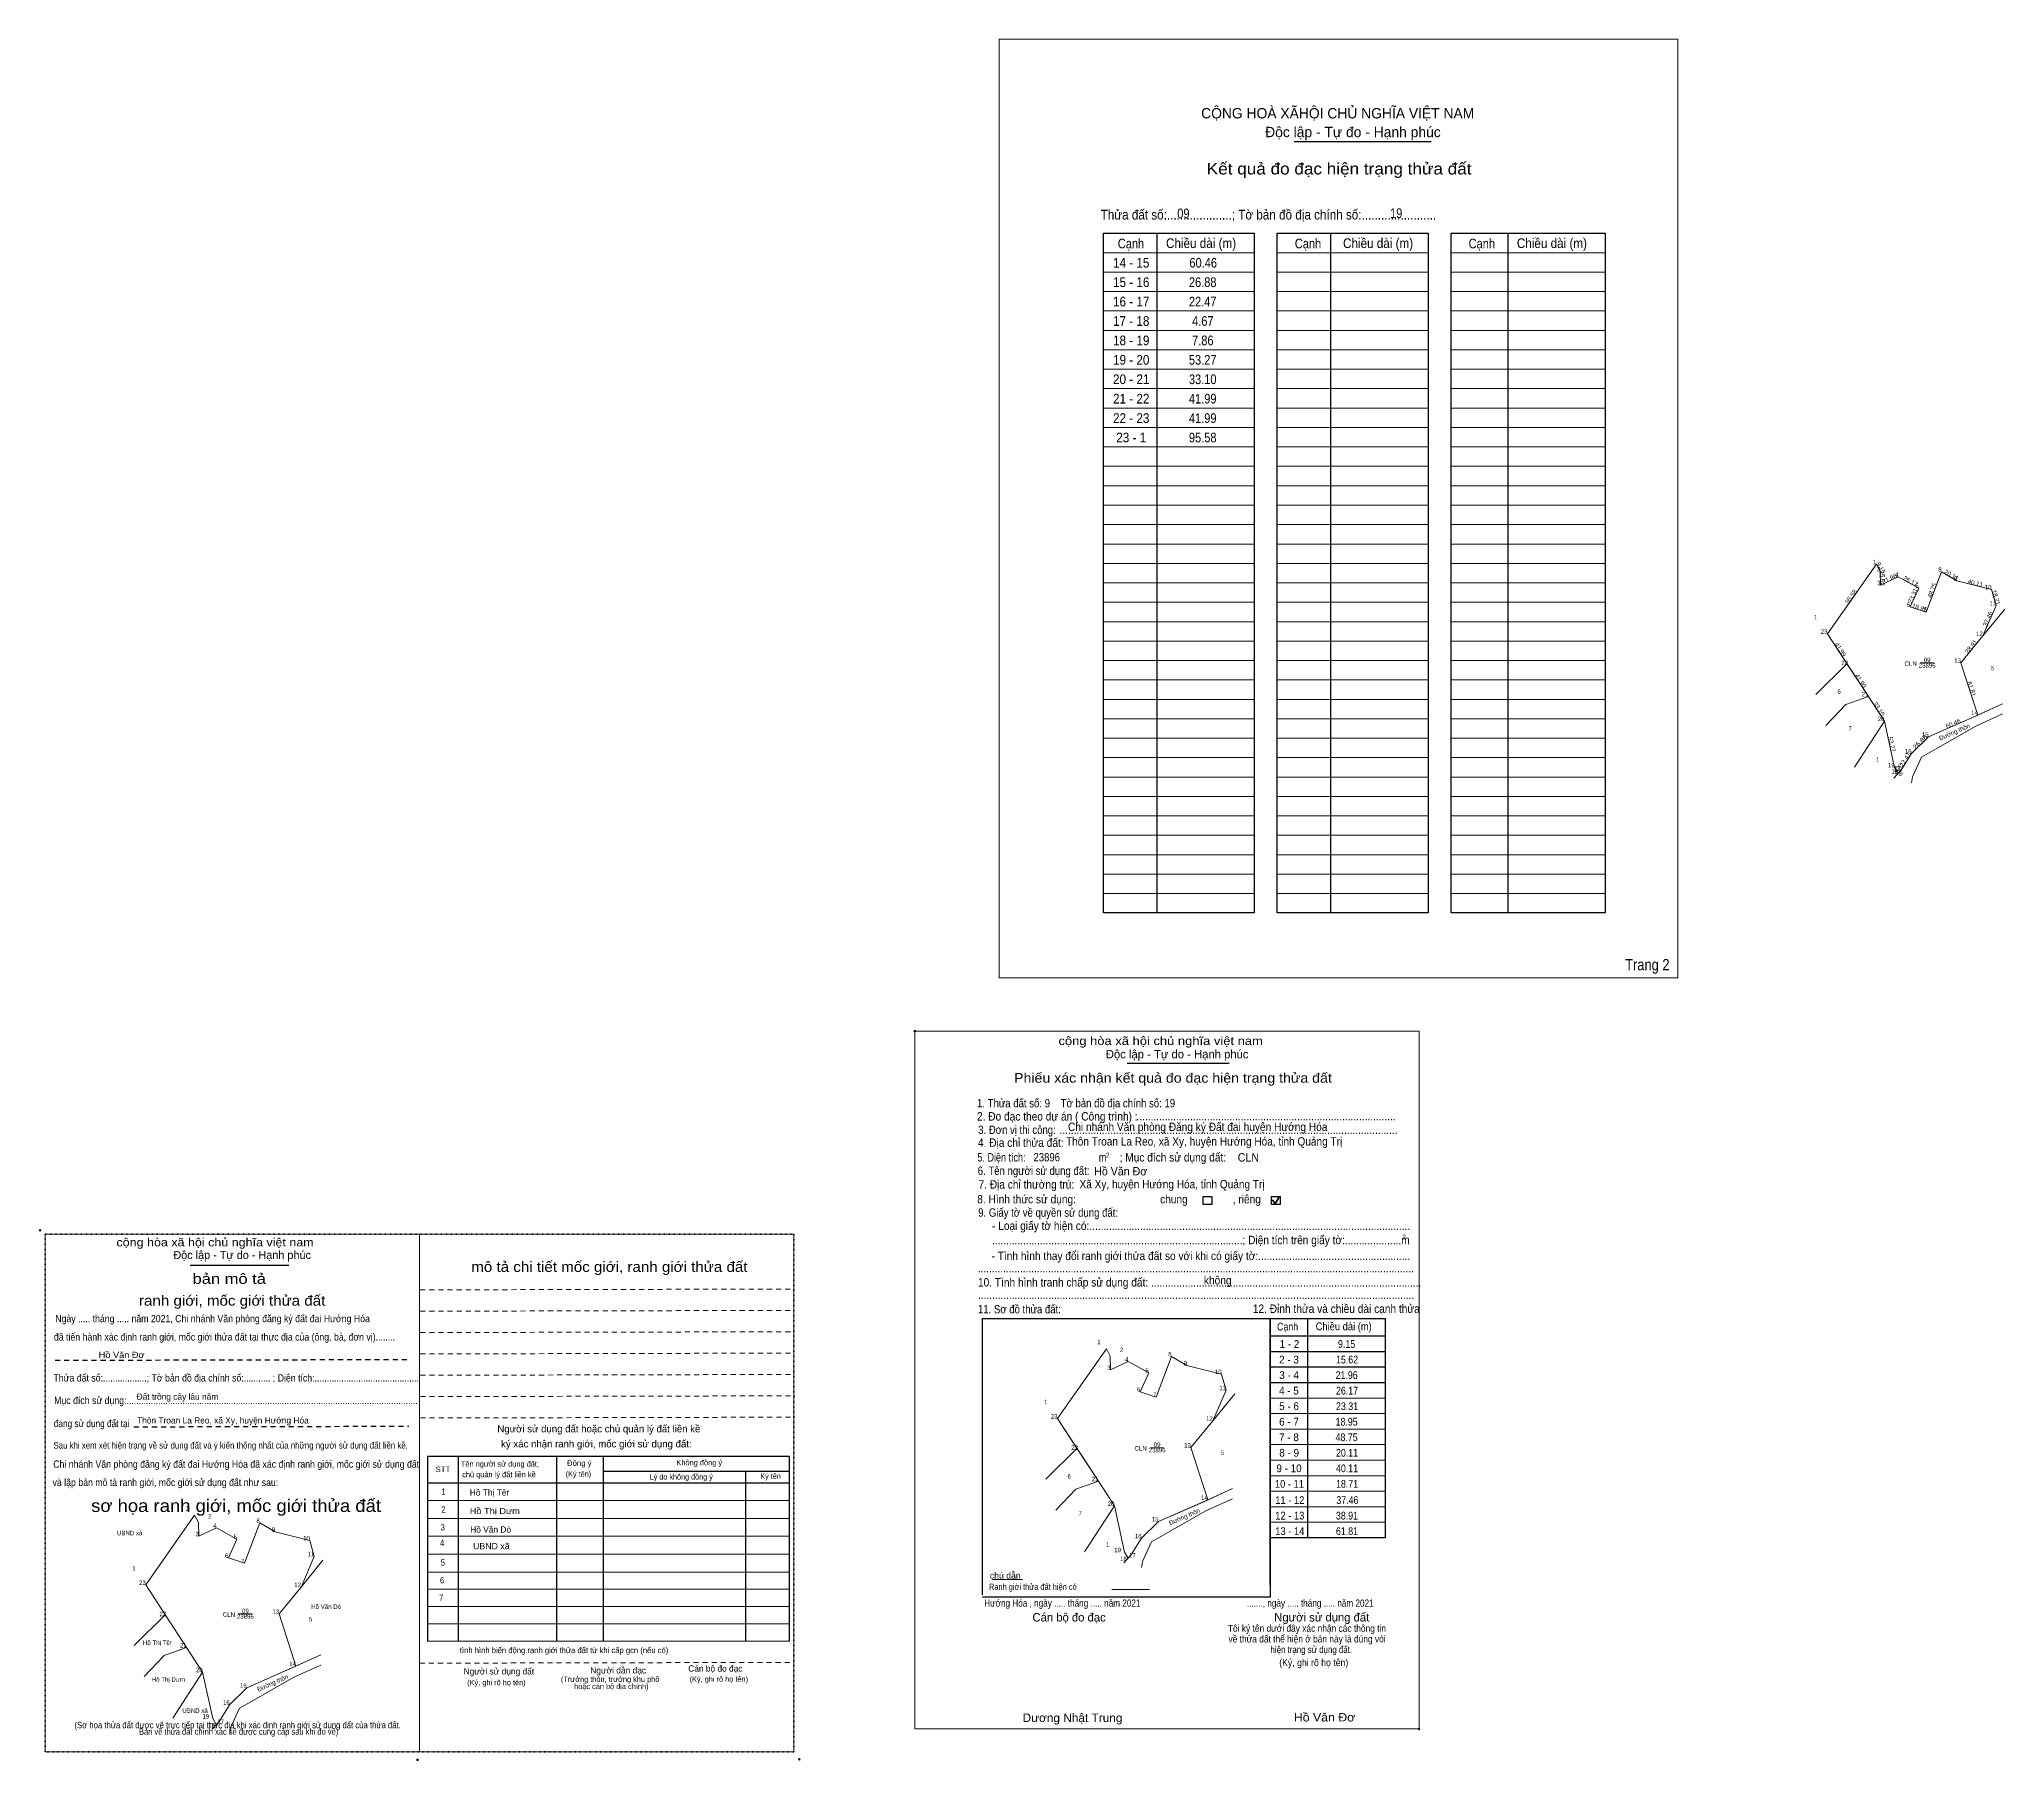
# Model space of a CAD drawing. Header units: metres. Extents: x 552352 to 554561, y 1817395 to 1819329.
import ezdxf
from ezdxf.enums import TextEntityAlignment as Align

# ---------------------------------------------------------------- set-up
doc = ezdxf.new("R2010")
doc.units = ezdxf.units.M
doc.header["$LTSCALE"] = 3.8
doc.header["$PDMODE"] = 32
doc.header["$PDSIZE"] = 1.9
doc.linetypes.add('DOTTED', pattern=[1.5, 0.3, -1.2])
doc.linetypes.add('SHORT_DASHED', pattern=[2.7, 1.5, -1.2])
for name, color, linetype, lineweight in [('1', 7, 'SHORT_DASHED', 13), ('10', 7, 'Continuous', 13), ('17', 7, 'Continuous', 13), ('2', 7, 'Continuous', 13), ('30', 7, 'Continuous', 13), ('4', 7, 'Continuous', 13), ('6', 7, 'Continuous', 13), ('63', 7, 'Continuous', 13)]:
    doc.layers.add(name, color=color, linetype=linetype, lineweight=lineweight)
doc.layers.add('16', color=7, linetype='Continuous')

msp = doc.modelspace()

# ---------------------------------------------------------------- linework, layer by layer
at = {"layer": '1'}
for p, q in [((552780.09, 1817923.8), (553200.85, 1817924.72)), ((552780.13, 1817899.8), (553200.89, 1817900.72)), ((552780.21, 1817875.8), (553200.97, 1817876.72)), ((552780.25, 1817851.8), (553201.01, 1817852.72)), ((552780.29, 1817827.8), (553201.05, 1817828.72)), ((552780.37, 1817803.8), (553201.13, 1817804.72)), ((552780.41, 1817779.8), (553201.17, 1817780.72)), ((552779.57, 1817504.2), (553200.33, 1817505.12))]:
    msp.add_line(p, q, dxfattribs=at)
at = {"layer": '1', "lineweight": 25}
for p, q in [((552369.61, 1817844.72), (552767.81, 1817845.6)), ((552458.05, 1817769.92), (552767.49, 1817770.6))]:
    msp.add_line(p, q, dxfattribs=at)
at = {"layer": '1', "linetype": 'Continuous'}
for points in [[(554417.14, 1818739.39), (554421.6, 1818731.4), (554421.95, 1818715.78), (554441.79, 1818725.19), (554464.75, 1818712.64), (554455.18, 1818691.39), (554473.16, 1818685.4), (554490.45, 1818730.98), (554507.79, 1818720.79), (554546.71, 1818711.11), (554551.7, 1818693.08), (554536.78, 1818658.72), (554512.14, 1818628.61), (554531.15, 1818569.8), (554475.78, 1818545.52), (554456.72, 1818526.57), (554444.67, 1818507.61), (554441.54, 1818504.15), (554437.72, 1818511.02), (554426.2, 1818563.03), (554408.13, 1818590.76), (554385.21, 1818625.94), (554362.29, 1818661.12)], [(553551.52, 1817857.38), (553555.98, 1817849.39), (553556.33, 1817833.77), (553576.17, 1817843.18), (553599.13, 1817830.63), (553589.56, 1817809.38), (553607.54, 1817803.39), (553624.83, 1817848.97), (553642.17, 1817838.78), (553681.09, 1817829.1), (553686.08, 1817811.07), (553671.16, 1817776.71), (553646.52, 1817746.6), (553665.53, 1817687.79), (553610.16, 1817663.51), (553591.1, 1817644.56), (553579.05, 1817625.6), (553575.92, 1817622.14), (553572.1, 1817629.01), (553560.58, 1817681.02), (553542.51, 1817708.75), (553519.59, 1817743.93), (553496.67, 1817779.11)], [(552526.51, 1817670.47), (552530.97, 1817662.48), (552531.32, 1817646.86), (552551.16, 1817656.27), (552574.12, 1817643.72), (552564.55, 1817622.47), (552582.53, 1817616.48), (552599.82, 1817662.06), (552617.16, 1817651.87), (552656.08, 1817642.19), (552661.07, 1817624.16), (552646.15, 1817589.8), (552621.51, 1817559.69), (552640.52, 1817500.88), (552585.15, 1817476.6), (552566.09, 1817457.65), (552554.04, 1817438.69), (552550.91, 1817435.23), (552547.09, 1817442.1), (552535.57, 1817494.11), (552517.5, 1817521.84), (552494.58, 1817557.02), (552471.66, 1817592.2)]]:
    msp.add_lwpolyline(points, close=True, dxfattribs=at)
at = {"layer": '1', "linetype": 'DOTTED', "lineweight": 53}
msp.add_lwpolyline([(552358.65, 1817986.52), (553200.13, 1817986.52), (553200.13, 1817404.56), (552358.65, 1817404.56)], close=True, dxfattribs=at)
at = {"layer": '10'}
for p, q in [((554384.12, 1818627.61), (554349.22, 1818592.93)), ((554392.62, 1818511.4), (554426.2, 1818563.03)), ((553518.5, 1817745.6), (553483.6, 1817710.92)), ((553527, 1817629.39), (553560.58, 1817681.02)), ((552493.49, 1817558.69), (552458.59, 1817524.01)), ((552501.99, 1817442.48), (552535.57, 1817494.11))]:
    msp.add_line(p, q, dxfattribs=at)
for points in [[(554536.78, 1818658.72), (554551.7, 1818693.08), (554546.71, 1818711.11), (554507.79, 1818720.79), (554490.45, 1818730.98), (554473.16, 1818685.4), (554455.18, 1818691.39), (554464.75, 1818712.64), (554441.79, 1818725.19), (554421.95, 1818715.78), (554421.6, 1818731.4), (554417.14, 1818739.39), (554362.29, 1818661.12), (554408.13, 1818590.76), (554426.2, 1818563.03), (554437.72, 1818511.02), (554441.54, 1818504.15)], [(554561.42, 1818688.83), (554536.78, 1818658.72), (554512.14, 1818628.61), (554531.15, 1818569.8)], [(554360.32, 1818558.29), (554382.84, 1818581.68), (554408.13, 1818590.76)], [(554441.54, 1818504.15), (554444.67, 1818507.61), (554456.72, 1818526.57), (554475.78, 1818545.52), (554531.15, 1818569.8), (554559.1, 1818582.63)], [(553671.16, 1817776.71), (553686.08, 1817811.07), (553681.09, 1817829.1), (553642.17, 1817838.78), (553624.83, 1817848.97), (553607.54, 1817803.39), (553589.56, 1817809.38), (553599.13, 1817830.63), (553576.17, 1817843.18), (553556.33, 1817833.77), (553555.98, 1817849.39), (553551.52, 1817857.38), (553496.67, 1817779.11), (553542.51, 1817708.75), (553560.58, 1817681.02), (553572.1, 1817629.01), (553575.92, 1817622.14)], [(553695.8, 1817806.82), (553671.16, 1817776.71), (553646.52, 1817746.6), (553665.53, 1817687.79)], [(553494.7, 1817676.28), (553517.22, 1817699.67), (553542.51, 1817708.75)], [(553575.92, 1817622.14), (553579.05, 1817625.6), (553591.1, 1817644.56), (553610.16, 1817663.51), (553665.53, 1817687.79), (553693.48, 1817700.62)], [(552646.15, 1817589.8), (552661.07, 1817624.16), (552656.08, 1817642.19), (552617.16, 1817651.87), (552599.82, 1817662.06), (552582.53, 1817616.48), (552564.55, 1817622.47), (552574.12, 1817643.72), (552551.16, 1817656.27), (552531.32, 1817646.86), (552530.97, 1817662.48), (552526.51, 1817670.47), (552471.66, 1817592.2), (552517.5, 1817521.84), (552535.57, 1817494.11), (552547.09, 1817442.1), (552550.91, 1817435.23)], [(552670.79, 1817619.91), (552646.15, 1817589.8), (552621.51, 1817559.69), (552640.52, 1817500.88)], [(552469.69, 1817489.37), (552492.21, 1817512.76), (552517.5, 1817521.84)], [(552550.91, 1817435.23), (552554.04, 1817438.69), (552566.09, 1817457.65), (552585.15, 1817476.6), (552640.52, 1817500.88), (552668.47, 1817513.71)]]:
    msp.add_lwpolyline(points, dxfattribs=at)
at = {"layer": '17'}
msp.add_line((553423.68, 1817598.4), (553457.1, 1817598.4), dxfattribs=at)
at = {"layer": '2', "lineweight": 25}
for p, q in [((553574.92, 1818178.51), (553689.56, 1818178.51)), ((552521.69, 1817951.59), (552632.3, 1817951.59)), ((553412.37, 1817891.53), (553735.6, 1817891.53)), ((553412.37, 1817580.86), (553412.37, 1817891.53)), ((552822.66, 1817736.7), (552822.66, 1817529.06)), ((552933.37, 1817736.7), (552933.37, 1817529.06)), ((552985.75, 1817736.7), (552985.75, 1817529.06)), ((552985.75, 1817719.94), (553195.2, 1817719.94)), ((553146.03, 1817719.94), (553146.03, 1817529.06)), ((552788.23, 1817707), (553195.2, 1817707)), ((553735.6, 1817578.32), (553412.37, 1817578.32))]:
    msp.add_line(p, q, dxfattribs=at)
at = {"layer": '2', "lineweight": 35}
for p, q in [((553738.23, 1818024.85), (553741.46, 1818020.65)), ((553741.46, 1818020.65), (553745.39, 1818027.68))]:
    msp.add_line(p, q, dxfattribs=at)
at = {"layer": '2'}
for p, q in [((552788.23, 1817686.93), (553195.2, 1817686.93)), ((552788.23, 1817666.86), (553195.2, 1817666.86)), ((552788.23, 1817646.8), (553195.2, 1817646.8)), ((552788.23, 1817626.73), (553195.2, 1817626.73)), ((552788.23, 1817606.66), (553195.2, 1817606.66)), ((552788.23, 1817587.26), (553195.2, 1817587.26)), ((552788.23, 1817567.86), (553195.2, 1817567.86)), ((552788.23, 1817548.46), (553195.2, 1817548.46)), ((552788.23, 1817529.06), (553195.2, 1817529.06))]:
    msp.add_line(p, q, dxfattribs=at)
msp.add_lwpolyline([(553336.15, 1818214.47), (553903.05, 1818214.47), (553903.05, 1817430.37), (553336.15, 1817430.37)], close=True, dxfattribs=at)
at = {"layer": '2', "lineweight": 25}
for points in [[(553660.51, 1818028.89), (553670.25, 1818028.89), (553670.25, 1818019.81), (553660.51, 1818019.81)], [(553737.11, 1818028.89), (553746.85, 1818028.89), (553746.85, 1818019.81), (553737.11, 1818019.81)]]:
    msp.add_lwpolyline(points, close=True, dxfattribs=at)
at = {"layer": '2'}
for points in [[(552358.66, 1817404.56), (552358.64, 1817404.56), (552358.64, 1817986.51), (552779.39, 1817986.51), (552779.39, 1817986.49)], [(552779.39, 1817986.49), (552779.39, 1817404.56), (552358.66, 1817404.56)], [(552779.39, 1817986.5), (553200.14, 1817986.5), (553200.14, 1817404.55)], [(553200.14, 1817404.55), (552779.39, 1817404.55), (552779.39, 1817986.49)], [(552779.4, 1817986.5), (553200.15, 1817986.5), (553200.15, 1817404.55), (553200.14, 1817404.55)], [(553200.14, 1817404.55), (552779.4, 1817404.55), (552779.4, 1817986.49)]]:
    msp.add_lwpolyline(points, dxfattribs=at)
at = {"layer": '2', "lineweight": 25}
msp.add_lwpolyline([(553195.2, 1817529.06), (553195.2, 1817736.7), (552788.23, 1817736.7), (552788.23, 1817529.06)], dxfattribs=at)
at = {"layer": '2'}
for p in [(553336.15, 1818214.47), (552352.9, 1817990.7), (553903.04, 1817430.37), (552777.13, 1817395.58), (553206.39, 1817396.29)]:
    msp.add_point(p, dxfattribs=at)
at = {"layer": '30', "lineweight": 25}
for p, q in [((553762.5, 1819214.56), (553916.73, 1819214.56)), ((553608.28, 1819111.31), (553608.28, 1818347.46)), ((553803.66, 1819111.31), (553803.66, 1818347.46)), ((554002.68, 1819111.31), (554002.68, 1818347.46)), ((553735.59, 1817592.71), (553735.59, 1817891.55)), ((553735.59, 1817891.55), (553865.09, 1817891.55)), ((553777.5, 1817891.55), (553777.5, 1817645.1)), ((553735.59, 1817872.06), (553865.09, 1817872.06)), ((553735.59, 1817854.6), (553865.09, 1817854.6)), ((553735.59, 1817837.15), (553865.09, 1817837.15)), ((553735.59, 1817819.69), (553865.09, 1817819.69))]:
    msp.add_line(p, q, dxfattribs=at)
at = {"layer": '30'}
for p, q in [((553548.26, 1819089.48), (553717.76, 1819089.48)), ((553743.64, 1819089.48), (553913.15, 1819089.48)), ((553939.03, 1819089.48), (554112.17, 1819089.48)), ((553548.26, 1819067.66), (553717.76, 1819067.66)), ((553743.64, 1819067.66), (553913.15, 1819067.66)), ((553939.03, 1819067.66), (554112.17, 1819067.66)), ((553548.26, 1819045.84), (553717.76, 1819045.84)), ((553743.64, 1819045.84), (553913.15, 1819045.84)), ((553939.03, 1819045.84), (554112.17, 1819045.84)), ((553548.26, 1819024.01), (553717.76, 1819024.01)), ((553743.64, 1819024.01), (553913.15, 1819024.01)), ((553939.03, 1819024.01), (554112.17, 1819024.01)), ((553548.26, 1819002.19), (553717.76, 1819002.19)), ((553743.64, 1819002.19), (553913.15, 1819002.19)), ((553939.03, 1819002.19), (554112.17, 1819002.19)), ((553548.26, 1818980.36), (553717.76, 1818980.36)), ((553743.64, 1818980.36), (553913.15, 1818980.36)), ((553939.03, 1818980.36), (554112.17, 1818980.36)), ((553548.26, 1818958.54), (553717.76, 1818958.54)), ((553743.64, 1818958.54), (553913.15, 1818958.54)), ((553939.03, 1818958.54), (554112.17, 1818958.54)), ((553548.26, 1818936.71), (553717.76, 1818936.71)), ((553743.64, 1818936.71), (553913.15, 1818936.71)), ((553939.03, 1818936.71), (554112.17, 1818936.71)), ((553548.26, 1818914.89), (553717.76, 1818914.89)), ((553743.64, 1818914.89), (553913.15, 1818914.89)), ((553939.03, 1818914.89), (554112.17, 1818914.89)), ((553548.26, 1818893.07), (553717.76, 1818893.07)), ((553743.64, 1818893.07), (553913.15, 1818893.07)), ((553939.03, 1818893.07), (554112.17, 1818893.07)), ((553548.26, 1818871.24), (553717.76, 1818871.24)), ((553743.64, 1818871.24), (553913.15, 1818871.24)), ((553939.03, 1818871.24), (554112.17, 1818871.24)), ((553548.26, 1818849.42), (553717.76, 1818849.42)), ((553743.64, 1818849.42), (553913.15, 1818849.42)), ((553939.03, 1818849.42), (554112.17, 1818849.42)), ((553548.26, 1818827.59), (553717.76, 1818827.59)), ((553743.64, 1818827.59), (553913.15, 1818827.59)), ((553939.03, 1818827.59), (554112.17, 1818827.59)), ((553548.26, 1818805.77), (553717.76, 1818805.77)), ((553743.64, 1818805.77), (553913.15, 1818805.77)), ((553939.03, 1818805.77), (554112.17, 1818805.77)), ((553548.26, 1818783.94), (553717.76, 1818783.94)), ((553743.64, 1818783.94), (553913.15, 1818783.94)), ((553939.03, 1818783.94), (554112.17, 1818783.94)), ((553548.26, 1818762.12), (553717.76, 1818762.12)), ((553743.64, 1818762.12), (553913.15, 1818762.12)), ((553939.03, 1818762.12), (554112.17, 1818762.12)), ((553548.26, 1818740.29), (553717.76, 1818740.29)), ((553743.64, 1818740.29), (553913.15, 1818740.29)), ((553939.03, 1818740.29), (554112.17, 1818740.29)), ((553548.26, 1818718.47), (553717.76, 1818718.47)), ((553743.64, 1818718.47), (553913.15, 1818718.47)), ((553939.03, 1818718.47), (554112.17, 1818718.47)), ((553548.26, 1818696.65), (553717.76, 1818696.65)), ((553743.64, 1818696.65), (553913.15, 1818696.65)), ((553939.03, 1818696.65), (554112.17, 1818696.65)), ((553548.26, 1818674.82), (553717.76, 1818674.82)), ((553743.64, 1818674.82), (553913.15, 1818674.82)), ((553939.03, 1818674.82), (554112.17, 1818674.82)), ((553548.26, 1818653), (553717.76, 1818653)), ((553743.64, 1818653), (553913.15, 1818653)), ((553939.03, 1818653), (554112.17, 1818653)), ((553548.26, 1818631.17), (553717.76, 1818631.17)), ((553743.64, 1818631.17), (553913.15, 1818631.17)), ((553939.03, 1818631.17), (554112.17, 1818631.17)), ((553548.26, 1818609.35), (553717.76, 1818609.35)), ((553743.64, 1818609.35), (553913.15, 1818609.35)), ((553939.03, 1818609.35), (554112.17, 1818609.35)), ((553548.26, 1818587.52), (553717.76, 1818587.52)), ((553743.64, 1818587.52), (553913.15, 1818587.52)), ((553939.03, 1818587.52), (554112.17, 1818587.52)), ((553548.26, 1818565.7), (553717.76, 1818565.7)), ((553743.64, 1818565.7), (553913.15, 1818565.7)), ((553939.03, 1818565.7), (554112.17, 1818565.7)), ((553548.26, 1818543.88), (553717.76, 1818543.88)), ((553743.64, 1818543.88), (553913.15, 1818543.88)), ((553939.03, 1818543.88), (554112.17, 1818543.88)), ((553548.26, 1818522.05), (553717.76, 1818522.05)), ((553743.64, 1818522.05), (553913.15, 1818522.05)), ((553939.03, 1818522.05), (554112.17, 1818522.05)), ((553548.26, 1818500.23), (553717.76, 1818500.23)), ((553743.64, 1818500.23), (553913.15, 1818500.23)), ((553939.03, 1818500.23), (554112.17, 1818500.23)), ((553548.26, 1818478.4), (553717.76, 1818478.4)), ((553743.64, 1818478.4), (553913.15, 1818478.4)), ((553939.03, 1818478.4), (554112.17, 1818478.4)), ((553548.26, 1818456.58), (553717.76, 1818456.58)), ((553743.64, 1818456.58), (553913.15, 1818456.58)), ((553939.03, 1818456.58), (554112.17, 1818456.58)), ((553548.26, 1818434.75), (553717.76, 1818434.75)), ((553743.64, 1818434.75), (553913.15, 1818434.75)), ((553939.03, 1818434.75), (554112.17, 1818434.75)), ((553548.26, 1818412.93), (553717.76, 1818412.93)), ((553743.64, 1818412.93), (553913.15, 1818412.93)), ((553939.03, 1818412.93), (554112.17, 1818412.93)), ((553548.26, 1818391.11), (553717.76, 1818391.11)), ((553743.64, 1818391.11), (553913.15, 1818391.11)), ((553939.03, 1818391.11), (554112.17, 1818391.11)), ((553548.26, 1818369.28), (553717.76, 1818369.28)), ((553743.64, 1818369.28), (553913.15, 1818369.28)), ((553939.03, 1818369.28), (554112.17, 1818369.28)), ((553735.59, 1817802.23), (553865.09, 1817802.23)), ((553735.59, 1817784.77), (553865.09, 1817784.77)), ((553735.59, 1817767.31), (553865.09, 1817767.31)), ((553735.59, 1817749.85), (553865.09, 1817749.85)), ((553735.59, 1817732.4), (553865.09, 1817732.4)), ((553735.59, 1817714.94), (553865.09, 1817714.94)), ((553735.59, 1817697.48), (553865.09, 1817697.48)), ((553735.59, 1817680.02), (553865.09, 1817680.02)), ((553735.59, 1817662.56), (553865.09, 1817662.56)), ((553735.59, 1817645.09), (553865.09, 1817645.09))]:
    msp.add_line(p, q, dxfattribs=at)
at = {"layer": '30', "lineweight": 25}
for points in [[(553548.26, 1819111.31), (553717.76, 1819111.31), (553717.76, 1818347.46), (553548.26, 1818347.46)], [(553743.64, 1819111.31), (553913.15, 1819111.31), (553913.15, 1818347.46), (553743.64, 1818347.46)], [(553939.03, 1819111.31), (554112.17, 1819111.31), (554112.17, 1818347.46), (553939.03, 1818347.46)]]:
    msp.add_lwpolyline(points, close=True, dxfattribs=at)
msp.add_lwpolyline([(553865.09, 1817891.55), (553865.09, 1817645.1), (553735.59, 1817645.1)], dxfattribs=at)
at = {"layer": '4'}
msp.add_lwpolyline([(553431.18, 1819329.36), (554193.83, 1819329.36), (554193.83, 1818274.52), (553431.18, 1818274.52)], close=True, dxfattribs=at)
at = {"layer": '6'}
msp.add_line((553557.7, 1817587.14), (553599.94, 1817587.14), dxfattribs=at)
at = {"layer": '63'}
for p, q in [((554466.24, 1818628.45), (554481.65, 1818628.45)), ((553600.62, 1817746.44), (553616.03, 1817746.44)), ((552575.61, 1817559.53), (552591.02, 1817559.53))]:
    msp.add_line(p, q, dxfattribs=at)
at = {"layer": '63', "lineweight": 25}
msp.add_line((553735.6, 1817891.54), (553735.6, 1817578.32), dxfattribs=at)
at = {"layer": '63'}
for points in [[(554436.97, 1818499.1), (554444.67, 1818507.61), (554456.72, 1818526.57), (554475.78, 1818545.52), (554525.85, 1818567.37), (554559.1, 1818582.59)], [(554559.1, 1818571.09), (554528.82, 1818557.36), (554483.74, 1818531.49), (554467.71, 1818522.54), (554457.65, 1818500.57), (554456.64, 1818493.64)], [(553571.35, 1817617.09), (553579.05, 1817625.6), (553591.1, 1817644.56), (553610.16, 1817663.51), (553660.23, 1817685.36), (553693.48, 1817700.58)], [(553693.48, 1817689.08), (553663.2, 1817675.35), (553618.12, 1817649.48), (553602.09, 1817640.53), (553592.03, 1817618.56), (553591.02, 1817611.63)], [(552546.34, 1817430.18), (552554.04, 1817438.69), (552566.09, 1817457.65), (552585.15, 1817476.6), (552635.22, 1817498.45), (552668.47, 1817513.67)], [(552668.47, 1817502.17), (552638.19, 1817488.44), (552593.11, 1817462.57), (552577.08, 1817453.62), (552567.02, 1817431.65), (552566.01, 1817424.72)]]:
    msp.add_lwpolyline(points, dxfattribs=at)

# ---------------------------------------------------------------- texts
at = {"layer": '1'}
for s, height, width, p in [('CLN', 5, 0.95, (554455.675, 1818625.23)), ('23896', 5, 0.85, (554474.245, 1818623.17)), ('09', 5, 0.85, (554474.25, 1818629.36)), ('CLN', 5, 0.95, (553590.055, 1817743.22)), ('23896', 5, 0.85, (553608.625, 1817741.16)), ('09', 5, 0.85, (553608.63, 1817747.35)), ('CLN', 5, 0.95, (552565.045, 1817556.31)), ('23896', 5, 0.85, (552583.615, 1817554.25)), ('09', 5, 0.85, (552583.62, 1817560.44)), ('(Sơ họa thửa đất được vẽ trực tiếp tại thực địa khi xác định ranh giới sử dụng đất của thửa đất.', 7.2, 0.9, (552574.89, 1817431.08)), (' Bản vẽ thửa đất chính xác sẽ được cung cấp sau khi đo vẽ)', 7.2, 0.85, (552574.86, 1817423.76))]:
    msp.add_text(s, height=height, dxfattribs=dict(at, width=width)).set_placement(p, align=Align.CENTER)
at = {"layer": '10', "width": 0.85}
for s, p in [('09', (553631.23, 1819128.2)), ('19', (553870.47, 1819128.42))]:
    msp.add_text(s, height=10.91, dxfattribs=at).set_placement(p)
at = {"layer": '10'}
for s, height, width, p in [('14 - 15', 10.91, 0.9, (553579.47, 1819072.76)), ('60.46', 10.91, 0.85, (553660.405, 1819072.76)), ('15 - 16', 10.91, 0.9, (553579.48, 1819050.94)), ('26.88', 10.91, 0.85, (553659.83, 1819050.94)), ('16 - 17', 10.91, 0.9, (553579.47, 1819029.12)), ('22.47', 10.91, 0.85, (553659.83, 1819029.12)), ('17 - 18', 10.91, 0.9, (553579.48, 1819007.3)), ('4.67', 10.91, 0.85, (553659.93, 1819007.3)), ('18 - 19', 10.91, 0.9, (553579.48, 1818985.46)), ('7.86', 10.91, 0.85, (553659.935, 1818985.46)), ('19 - 20', 10.91, 0.9, (553579.48, 1818963.64)), ('53.27', 10.91, 0.85, (553659.84, 1818963.64)), ('20 - 21', 10.91, 0.9, (553579.48, 1818941.82)), ('33.10', 10.91, 0.85, (553659.84, 1818941.82)), ('21 - 22', 10.91, 0.9, (553579.485, 1818919.99)), ('41.99', 10.91, 0.85, (553659.84, 1818919.99)), ('22 - 23', 10.91, 0.9, (553579.485, 1818898.17)), ('41.99', 10.91, 0.85, (553659.84, 1818898.17)), ('23 - 1', 10.91, 0.9, (553579.48, 1818876.35)), ('95.58', 10.91, 0.85, (553659.84, 1818876.35)), ('1 - 2', 8.73, 0.95, (553757.355, 1817858.55)), ('9.15', 8.728, 0.85, (553821.61, 1817858.55)), ('2 - 3', 8.73, 0.95, (553756.89, 1817841.09)), ('15.62', 8.728, 0.85, (553822.09, 1817841.09)), ('3 - 4', 8.73, 0.95, (553756.96, 1817823.64)), ('21.96', 8.728, 0.85, (553821.635, 1817823.64)), ('4 - 5', 8.73, 0.95, (553756.79, 1817806.18)), ('5 - 6', 8.73, 0.95, (553756.89, 1817788.71)), ('26.17', 8.728, 0.85, (553822.085, 1817806.18)), ('23.31', 8.728, 0.85, (553822.105, 1817788.71)), ('6 - 7', 8.73, 0.95, (553756.865, 1817771.25)), ('18.95', 8.728, 0.85, (553821.615, 1817771.25)), ('7 - 8', 8.73, 0.95, (553756.83, 1817753.8)), ('48.75', 8.728, 0.85, (553821.625, 1817753.8)), ('8 - 9', 8.73, 0.95, (553757.04, 1817736.34)), ('20.11', 8.728, 0.85, (553822.105, 1817736.34)), ('10 - 11', 8.73, 0.9, (553757.35, 1817701.41)), ('9 - 10', 8.73, 0.95, (553756.89, 1817718.88)), ('40.11', 8.728, 0.85, (553822.105, 1817718.88)), ('18.71', 8.728, 0.85, (553822.105, 1817701.41)), ('11 - 12', 8.73, 0.9, (553757.74, 1817683.16)), ('37.46', 8.728, 0.85, (553822.485, 1817683.16)), ('12 - 13', 8.73, 0.9, (553757.745, 1817665.7)), ('38.91', 8.728, 0.85, (553822.025, 1817665.7)), ('13 - 14', 8.73, 0.9, (553757.745, 1817648.24)), ('61.81', 8.728, 0.85, (553822.025, 1817648.24))]:
    msp.add_text(s, height=height, dxfattribs=dict(at, width=width)).set_placement(p, align=Align.CENTER)
at = {"layer": '16'}
for s, height, width, p in [('Ngày ..... tháng ..... năm 2021, Chi nhánh Văn phòng đăng ký đất đai Hướng Hóa', 8.16, 0.9, (552369.89, 1817887.48)), (' đã tiến hành xác định ranh giới, mốc giới thửa đất tại thực địa của (ông, bà, đơn vị)........', 8.16, 0.9, (552365.65, 1817866.84)), ('Thửa đất số:..................; Tờ bản đồ địa chính số:........... ; Diện tích:...........................................', 8.16, 0.9, (552367.85, 1817820.8)), ('Mục đích sử dụng:........................................................................................................................', 8.16, 0.9, (552368.61, 1817795.48)), ('đang sử dụng đất tại', 8.16, 0.85, (552368.21, 1817769.56)), ('Sau khi xem xét hiện trạng về sử dụng đất và ý kiến thống nhất của những người sử dụng đất liền kề,', 7.344, 0.9, (552367.81, 1817745.44)), ('Chi nhánh Văn phòng đăng ký đất đai Hướng Hóa đã xác định ranh giới, mốc giới sử dụng đất', 8.16, 0.9, (552367.61, 1817723.88)), (' và lập bản mô tả ranh giới, mốc giới sử dụng đất như sau:', 8.16, 0.9, (552364.09, 1817703.32))]:
    msp.add_text(s, height=height, dxfattribs=dict(at, width=width)).set_placement(p)
at = {"layer": '2'}
for s, height, width, p in [('cộng hòa xã hội chủ nghĩa việt nam', 9.462, 1.15, (553497.68, 1818198.94)), ('1. Thửa đất số: 9    Tờ bản đồ địa chính số: 19', 9.48, 0.85, (553406.1, 1818128.92)), ('2. Đo đạc theo dự án ( Công trình) : ', 9.468, 0.9, (553406.1, 1818114.08)), ('3. Đơn vị thi công:', 9.468, 0.85, (553407.44, 1818098.98)), ('Chi nhánh Văn phòng Đăng ký Đất đai huyện Hướng Hóa', 9.46, 0.9, (553508.36, 1818102.3)), ('............................................................................................', 9.468, 0.9, (553585.42, 1818114.4)), ('4. Địa chỉ thửa đất:', 9.468, 0.9, (553407.18, 1818084.58)), ('........................................................................................................................', 9.468, 0.9, (553498.9, 1818098.98)), ('Thôn Troan La Reo, xã Xy, huyện Hướng Hóa, tỉnh Quảng Trị', 9.4, 0.9, (553506.12, 1818085.98)), ('5. Diện tích:', 9.468, 0.8, (553406.6, 1818068.06)), ('6. Tên người sử dụng đất:', 9.468, 0.85, (553406.92, 1818052.96)), ('23896', 9.4, 0.85, (553469.64, 1818068.2)), ('Hồ Văn Đơ', 9.4, 0.95, (553537.88, 1818052.44)), ('m', 9.462, 0.8, (553543.06, 1818068.06)), ('2', 5.406, 0.8, (553551.12, 1818072.6)), ('; Mục đích sử dụng đất:', 9.462, 0.9, (553566.48, 1818068.06)), ('CLN', 9.4, 0.95, (553699.22, 1818068)), ('7. Địa chỉ thường trú:', 9.468, 0.9, (553407.76, 1818037.6)), ('Xã Xy, huyện Hướng Hóa, tỉnh Quảng Trị', 9.4, 0.9, (553521.36, 1818037.92)), ('8. Hình thức sử dụng:', 9.468, 0.9, (553406.42, 1818021.02)), ('chung                , riêng', 9.462, 0.9, (553611.98, 1818021.02)), ('9. Giấy tờ về quyền sử dụng đất:', 9.468, 0.85, (553407.44, 1818005.98)), ('     - Loại giấy tờ hiện có:..................................................................................................................', 9.462, 0.9, (553407.18, 1817991.14)), ('cộng hòa xã hội chủ nghĩa việt nam', 9.13, 1.15, (552438.69, 1817972.72)), ('     .........................................................................................; Diện tích trên giấy tờ:....................m', 9.462, 0.9, (553407.18, 1817975.14)), ('2', 5.406, 0.8, (553884.24, 1817980.44)), ('     - Tình hình thay đổi ranh giới thửa đất so với khi có giấy tờ:......................................................', 9.462, 0.9, (553406.68, 1817957.28)), ('...........................................................................................................................................................', 9.462, 0.9, (553406.92, 1817943.58)), ('10. Tình hình tranh chấp sử dụng đất: ................................................................................................', 9.468, 0.9, (553407.18, 1817927.58)), ('không', 9.462, 0.9, (553661.2, 1817929.88)), ('11. Sơ đồ thửa đất:', 9.468, 0.85, (553407.18, 1817897.38)), ('...........................................................................................................................................................', 9.462, 0.9, (553407.18, 1817913.56)), ('12. Đỉnh thửa và chiều dài cạnh thửa', 9.48, 0.9, (553716.14, 1817897.88)), ('Hồ Văn Đơ', 7.02, 1.1, (552418.71, 1817847.21)), ('Đồng ý', 6.221, 1.05, (552945.13, 1817726)), ('STT', 6.221, 1.05, (552797.49, 1817719)), ('(Ký tên)', 6.221, 0.9, (552943.77, 1817713.8)), ('Lý do không đồng ý', 6.221, 0.9, (553038.09, 1817710.6)), ('Ký tên', 6.221, 0.9, (553162.49, 1817711.44)), ('Hồ Thị Dưm', 7.02, 1.1, (552835.86, 1817671.77)), ('UBND xã', 7.02, 1.05, (552839.59, 1817632.3)), ('Hướng Hóa , ngày ..... tháng ..... năm 2021', 8.087, 0.85, (553414.22, 1817567.72)), ('......., ngày ..... tháng ..... năm 2021', 8.087, 0.85, (553709.46, 1817567.72)), ('(Ký, ghi rõ họ tên)', 6.02, 0.9, (553083.01, 1817483.28)), ('(Ký, ghi rõ họ tên)', 8.111, 0.9, (553745.88, 1817500.9)), ('(Ký, ghi rõ họ tên)', 6.02, 0.9, (552832.97, 1817479.44)), ('Dương Nhật Trung', 9.472, 1.05, (553457.36, 1817438.12)), ('Hồ Văn Đơ', 9.4, 1.1, (553762.28, 1817438.68))]:
    msp.add_text(s, height=height, dxfattribs=dict(at, width=width)).set_placement(p)
for s, height, p in [('Độc lập - Tự do - Hạnh phúc', 9.462, (553550.92, 1818184.04)), ('Độc lập - Tự do - Hạnh phúc', 9.13, (552502.61, 1817958.44)), ('Đất trồng cây lâu năm', 7.02, (552461.33, 1817800.28)), ('Thôn Troan La Reo, xã Xy, huyện Hướng Hóa', 7.02, (552461.86, 1817773.62)), ('Người sử dụng đất hoặc chủ quản lý đất liền kề ', 8.08, (552866.89, 1817763.64)), ('ký xác nhận ranh giới, mốc giới sử dụng đất:', 8.08, (552871.09, 1817746.72)), ('Tên người sử dụng đất,', 6.221, (552825.89, 1817725.04)), ('Không đồng ý', 6.221, (553068.17, 1817726.52)), ('chủ quản lý đất liền kề', 6.221, (552827.33, 1817713.2)), ('Hồ Thị Têr', 7.02, (552835.86, 1817692.56)), ('Hồ Văn Dò', 7.02, (552836.39, 1817650.97)), ('Cán bộ đo đạc', 9.462, (553468.5, 1817551.08)), ('Người sử dụng đất', 9.462, (553740.24, 1817551.08)), ('tình hình biến động ranh giới thửa đất từ khi cấp gcn (nếu có)', 6.421, (552824.77, 1817515.52)), ('Người sử dụng đất', 7.024, (552828.93, 1817491.52)), ('Người dẫn đạc', 7.04, (552971.37, 1817492.64)), ('Cán bộ đo đạc', 7.008, (553081.49, 1817494.72))]:
    msp.add_text(s, height=height, dxfattribs=at).set_placement(p)
for s, height, width, p in [('Phiếu xác nhận kết quả đo đạc hiện trạng thửa đất', 10.81, 1.1, (553626.4, 1818156.64)), ('mô tả chi tiết mốc giới, ranh giới thửa đất', 11.56, 1.1, (552992.83, 1817944)), ('bản mô tả', 11.56, 1.2, (552565.48, 1817930.56)), ('ranh giới, mốc giới thửa đất', 11.56, 1.1, (552568.73, 1817906)), ('sơ họa ranh giới, mốc giới thửa đất', 14.11, 1.1, (552573.13, 1817674.2)), ('1', 7.023, 0.7, (552806.31, 1817693.6)), ('2', 7.023, 0.8, (552806.36, 1817673.56)), ('4', 7.024, 0.8, (552804.78, 1817635.88)), ('3', 7.024, 0.75, (552805.55, 1817653.4)), ('5', 7.024, 0.75, (552805.6, 1817613.84)), ('6', 7.024, 0.8, (552804.68, 1817593.96)), ('7', 7.04, 0.75, (552803.73, 1817574.32)), ('Tôi ký tên dưới đây xác nhận các thông tin', 7.817, 0.9, (553777.05, 1817539.48)), ('về thửa đất thể hiện ở bản này là đúng vói', 7.817, 0.9, (553777.15, 1817527.52)), ('hiện trạng sử dụng đất.', 7.8, 0.85, (553781.91, 1817515.62)), ('(Trưởng thôn, trưởng khu phố', 6.02, 0.9, (552993.65, 1817483.2)), ('hoặc cán bộ địa chính)', 6.02, 0.9, (552995.02, 1817475.16))]:
    msp.add_text(s, height=height, dxfattribs=dict(at, width=width)).set_placement(p, align=Align.CENTER)
msp.add_text('.', height=2.704, dxfattribs=at).set_placement((553902.978, 1817428.9), align=Align.CENTER)
at = {"layer": '30'}
for s, p in [('CỘNG HOÀ XÃHỘI CHỦ NGHĨA VIỆT NAM', (553658.09, 1819240.44)), ('Độc lập - Tự đo - Hạnh phúc', (553730.07, 1819219.38))]:
    msp.add_text(s, height=11.64, dxfattribs=at).set_placement(p)
at = {"layer": '30', "width": 1.1}
msp.add_text('Kết quả đo đạc hiện trạng thửa đất', height=13.09, dxfattribs=at).set_placement((553813.21, 1819177.44), align=Align.CENTER)
at = {"layer": '30'}
for s, height, width, p in [('Thửa đất số:....................; Tờ bản đồ địa chính số:.......................', 10.91, 0.9, (553545.11, 1819126.84)), ('Cạnh', 10.91, 0.85, (553564.39, 1819094.4)), ('Chiều dài (m)', 10.91, 0.9, (553618.59, 1819094.76)), ('Cạnh', 10.91, 0.85, (553763.39, 1819094.4)), ('Chiều dài (m)', 10.91, 0.9, (553817.59, 1819094.76)), ('Cạnh', 10.91, 0.85, (553958.79, 1819094.4)), ('Chiều dài (m)', 10.91, 0.9, (554012.99, 1819094.76)), ('Trang 2', 12.73, 0.85, (554134.77, 1818282.96)), ('Cạnh', 8.73, 0.85, (553743.44, 1817878.14)), ('Chiều dài (m)', 8.73, 0.9, (553786.8, 1817878.44))]:
    msp.add_text(s, height=height, dxfattribs=dict(at, width=width)).set_placement(p)
at = {"layer": '6'}
for s, width, p in [('chú dẫn', 1.05, (553420.56, 1817599.3)), ('Ranh giới thửa đất hiện có ', 0.9, (553419.52, 1817586.64))]:
    msp.add_text(s, height=6.928, dxfattribs=dict(at, width=width)).set_placement(p)
at = {"layer": '63'}
for s, width, p in [(' 1', 0.75, (554417.14, 1818739.39)), (' 2', 0.85, (554421.6, 1818731.4)), (' 4', 0.85, (554441.79, 1818725.19)), (' 8', 0.8, (554490.45, 1818730.98)), (' 9', 0.85, (554507.79, 1818720.79)), (' 3', 0.8, (554421.95, 1818715.78)), (' 5', 0.8, (554464.75, 1818712.64)), (' 10', 0.85, (554546.71, 1818711.11)), (' 6', 0.85, (554455.18, 1818691.39)), (' 7', 0.8, (554473.16, 1818685.4)), (' 11', 0.8, (554551.7, 1818693.08)), (' 23', 0.85, (554362.29, 1818661.12)), (' 12', 0.85, (554536.78, 1818658.72)), (' 22', 0.85, (554385.21, 1818625.94)), (' 13', 0.85, (554512.14, 1818628.61)), (' 21', 0.8, (554408.13, 1818590.76)), (' 14', 0.85, (554531.15, 1818569.8)), (' 20', 0.85, (554426.2, 1818563.03)), (' 15', 0.85, (554475.78, 1818545.52)), (' 16', 0.85, (554456.72, 1818526.57)), (' 19', 0.85, (554437.72, 1818511.02)), (' 18', 0.85, (554441.54, 1818504.15)), (' 17', 0.85, (554444.67, 1818507.61)), (' 1', 0.75, (553544.89, 1817862.69)), (' 2', 0.85, (553570.57, 1817853.9)), (' 4', 0.85, (553576.17, 1817843.18)), (' 8', 0.8, (553624.83, 1817848.97)), (' 9', 0.85, (553642.17, 1817838.78)), (' 3', 0.8, (553556.33, 1817833.77)), (' 5', 0.8, (553599.13, 1817830.63)), (' 10', 0.85, (553681.09, 1817829.1)), (' 6', 0.85, (553589.56, 1817809.38)), (' 7', 0.8, (553607.54, 1817803.39)), (' 11', 0.8, (553686.08, 1817811.07)), (' 23', 0.85, (553496.67, 1817779.11)), (' 12', 0.85, (553671.16, 1817776.71)), (' 22', 0.85, (553519.59, 1817743.93)), (' 13', 0.85, (553646.52, 1817746.6)), (' 21', 0.8, (553542.51, 1817708.75)), (' 14', 0.85, (553665.53, 1817687.79)), (' 1', 0.75, (552519.88, 1817675.78)), (' 2', 0.85, (552545.56, 1817666.99)), (' 8', 0.8, (552599.82, 1817662.06)), (' 20', 0.85, (553560.58, 1817681.02)), (' 15', 0.85, (553610.16, 1817663.51)), (' 3', 0.8, (552531.32, 1817646.86)), (' 4', 0.85, (552551.16, 1817656.27)), (' 5', 0.8, (552574.12, 1817643.72)), (' 9', 0.85, (552617.16, 1817651.87)), (' 10', 0.85, (552656.08, 1817642.19)), (' 16', 0.85, (553591.1, 1817644.56)), (' 6', 0.85, (552564.55, 1817622.47)), (' 7', 0.8, (552582.53, 1817616.48)), (' 11', 0.8, (552661.07, 1817624.16)), (' 19', 0.85, (553567.94, 1817628.93)), (' 18', 0.85, (553574.42, 1817618.95)), (' 17', 0.85, (553584.62, 1817623.03)), (' 23', 0.85, (552471.66, 1817592.2)), (' 12', 0.85, (552646.15, 1817589.8)), (' 22', 0.85, (552494.58, 1817557.02)), (' 13', 0.85, (552621.51, 1817559.69)), (' 21', 0.8, (552517.5, 1817521.84)), (' 20', 0.85, (552535.57, 1817494.11)), (' 14', 0.85, (552640.52, 1817500.88)), (' 15', 0.85, (552585.15, 1817476.6)), (' 19', 0.85, (552542.93, 1817442.02)), (' 16', 0.85, (552566.09, 1817457.65)), (' 18', 0.85, (552549.41, 1817432.04)), (' 17', 0.85, (552559.61, 1817436.12))]:
    msp.add_text(s, height=5, dxfattribs=dict(at, width=width)).set_placement(p, align=Align.RIGHT)
for s, rotation, p in [('9.15', 299.17, (554420.051, 1818734.184)), ('21.96', 25.375, (554432.939, 1818720.988)), ('26.17', 331.339, (554454.466, 1818718.263)), ('20.11', 329.559, (554500.383, 1818725.134)), ('23.31', 65.755, (554460.434, 1818703.053)), ('48.75', 69.227, (554482.13, 1818709.073)), ('37.46', 66.528, (554544.672, 1818676.889)), ('41.99', 303.085, (554374.638, 1818642.165)), ('41.99', 303.085, (554397.558, 1818606.985)), ('Đường thôn', 23.678, (554505.916, 1818548.597)), ('60.46', 23.678, (554504.471, 1818558.095)), ('22.47', 57.562, (554451.556, 1818518.434)), ('7.86', 299.076, (554440.306, 1818506.365)), ('Đường thôn', 23.678, (553640.296, 1817666.587)), ('Đường thôn', 23.678, (552615.286, 1817479.677))]:
    msp.add_text(s, height=5, rotation=rotation, dxfattribs=at).set_placement(p, align=Align.CENTER)
for s, rotation, width, p in [('15.62', 271.284, 0.85, (554421.774, 1818723.536)), ('95.58', 54.978, 1.05, (554390.726, 1818701.695)), ('40.11', 346.033, 0.9, (554527.857, 1818715.803)), ('18.71', 285.47, 0.9, (554549.389, 1818701.437)), ('18.95', 341.575, 0.95, (554464.96, 1818688.138)), ('38.91', 50.705, 1.05, (554525.752, 1818645.242)), ('61.81', 287.913, 0.95, (554521.889, 1818598.429)), ('33.10', 303.09, 1.05, (554418.048, 1818575.535)), ('53.27', 282.489, 0.9, (554432.083, 1818536.476)), ('26.88', 44.834, 1.15, (554468.012, 1818537.793)), ('4.67', 47.867, 1.15, (554444.616, 1818507.558))]:
    msp.add_text(s, height=5, rotation=rotation, dxfattribs=dict(at, width=width)).set_placement(p, align=Align.CENTER)
for s, width, p in [('1', 0.65, (554348.89, 1818677.38)), ('5', 0.75, (554547.615, 1818620.16)), ('6', 0.8, (554375.305, 1818593.72)), ('7', 0.75, (554387.69, 1818552.41)), ('1', 0.65, (554418.64, 1818517.3)), ('1', 0.65, (553483.27, 1817795.37)), ('5', 0.75, (553681.995, 1817738.15)), ('6', 0.8, (553509.685, 1817711.71)), ('7', 0.75, (553522.07, 1817670.4)), ('UBND xã ', 0.9, (552454.49, 1817648)), ('1', 0.65, (553553.02, 1817635.29)), ('1', 0.65, (552458.26, 1817608.46)), ('5', 0.75, (552656.985, 1817551.24)), ('Hồ Văn Dò', 0.9, (552674.435, 1817565.27)), ('Hồ Thị Têr', 0.9, (552484.67, 1817524.8)), ('Hồ Thị Dưm', 0.9, (552497.06, 1817483.49)), ('UBND xã ', 0.9, (552528.01, 1817448.38))]:
    msp.add_text(s, height=5, dxfattribs=dict(at, width=width)).set_placement(p, align=Align.CENTER)
for p in [(554377.595, 1818621.12), (553511.975, 1817739.11), (552486.965, 1817552.2)]:
    msp.add_text('D', height=0.01, dxfattribs=at).set_placement(p, align=Align.CENTER)

doc.saveas('drawing.dxf')
